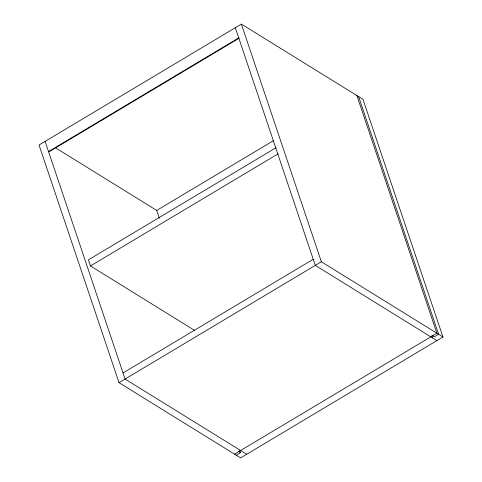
<?xml version="1.0" encoding="UTF-8"?>
<svg xmlns="http://www.w3.org/2000/svg" width="482" height="482" viewBox="0 0 482 482"><rect width="100%" height="100%" fill="white"/><g stroke="black" fill="none" stroke-linecap="round" stroke-linejoin="round"><path stroke-width="0.72" d="M241.38 24.1L39.042 145.016L119.024 382.678L240.62 457.9L442.958 336.984L362.976 99.322L241.38 24.1L321.361 261.762L442.958 336.984M273.421 140.696L156.722 210.435L159.337 218.213M276.035 147.727L88.417 259.852L90.471 265.962L194.62 330.387M90.471 265.962L278.09 153.842M123.037 372.935L313.234 259.274M119.024 382.678L321.361 261.762M234.541 454.14L436.879 333.225L356.897 95.563M236.276 455.213L240.494 452.694L239.771 450.556M432.661 335.743L434.403 336.816L438.614 334.297L358.632 96.635M436.891 340.611L315.288 265.389L235.306 27.727M55.322 147.703L156.801 210.483M246.694 454.273L125.091 379.051L45.109 141.389M238.759 451.622L240.494 452.694M431.824 335.785L432.547 337.924M238.735 37.915L48.537 151.577L48.971 151.842L239.168 38.18L238.735 37.915"/></g></svg>
